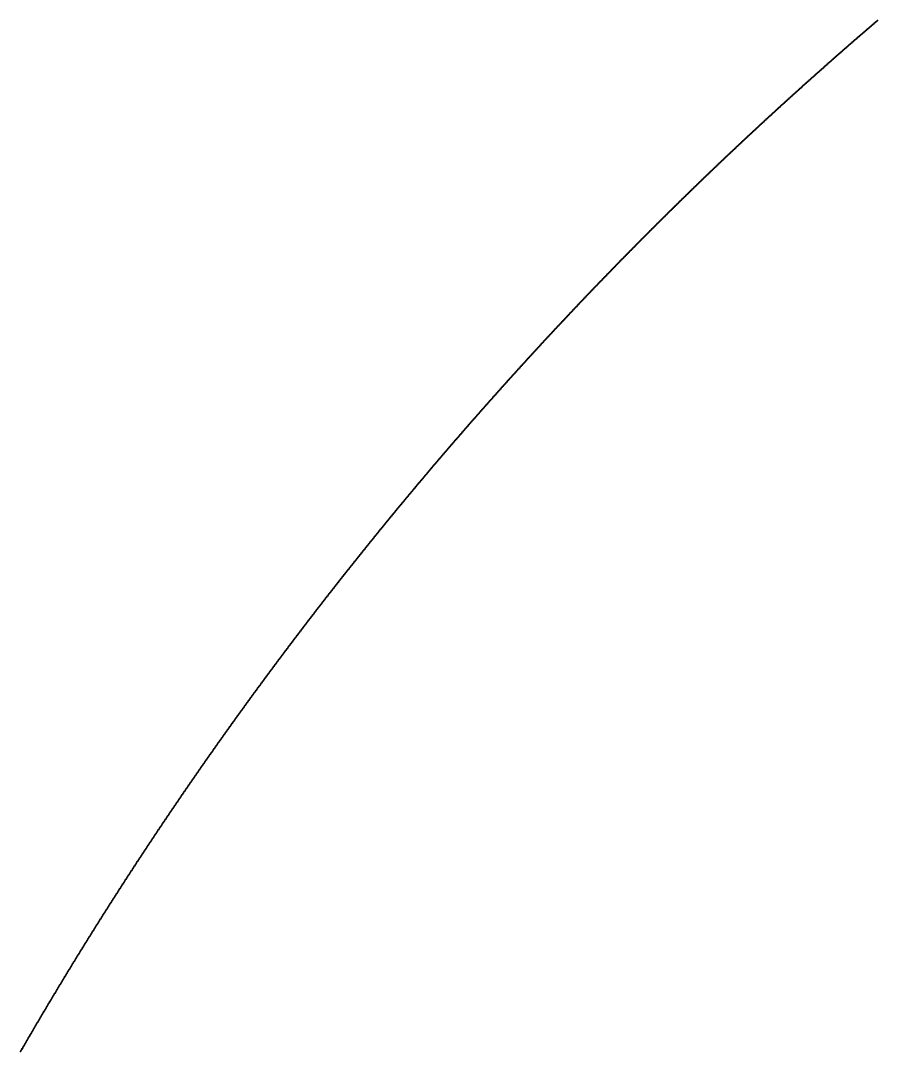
# Model space of a CAD drawing. Header units: metres. Extents: x -42.1 to 42, y -42.1 to 42.
# Drawn here: x -36.46 to -27.36, y 21.02 to 31.96 of the extents above; entities that cross this region are included whole.
import ezdxf

# ---------------------------------------------------------------- set-up
doc = ezdxf.new("R2010")
doc.units = ezdxf.units.M

msp = doc.modelspace()

# ---------------------------------------------------------------- linework, layer by layer
for p in [(-27.369, 31.95), (-27.364, 31.955), (-27.358, 31.96), (-27.497, 31.84), (-27.492, 31.845), (-27.486, 31.85), (-27.481, 31.854), (-27.475, 31.859), (-27.469, 31.864), (-27.464, 31.869), (-27.458, 31.874), (-27.453, 31.878), (-27.447, 31.883), (-27.442, 31.888), (-27.436, 31.893), (-27.43, 31.898), (-27.425, 31.902), (-27.419, 31.907), (-27.414, 31.912), (-27.408, 31.917), (-27.403, 31.921), (-27.397, 31.926), (-27.391, 31.931), (-27.386, 31.936), (-27.38, 31.941), (-27.375, 31.945), (-27.625, 31.73), (-27.619, 31.734), (-27.614, 31.739), (-27.608, 31.744), (-27.603, 31.749), (-27.597, 31.754), (-27.592, 31.758), (-27.586, 31.763), (-27.581, 31.768), (-27.575, 31.773), (-27.57, 31.778), (-27.564, 31.783), (-27.558, 31.787), (-27.553, 31.792), (-27.547, 31.797), (-27.542, 31.802), (-27.536, 31.807), (-27.531, 31.811), (-27.525, 31.816), (-27.52, 31.821), (-27.514, 31.826), (-27.508, 31.831), (-27.503, 31.835), (-27.752, 31.619), (-27.747, 31.623), (-27.741, 31.628), (-27.736, 31.633), (-27.73, 31.638), (-27.725, 31.643), (-27.719, 31.648), (-27.714, 31.652), (-27.708, 31.657), (-27.702, 31.662), (-27.697, 31.667), (-27.691, 31.672), (-27.686, 31.677), (-27.68, 31.681), (-27.675, 31.686), (-27.669, 31.691), (-27.664, 31.696), (-27.658, 31.701), (-27.653, 31.705), (-27.647, 31.71), (-27.642, 31.715), (-27.636, 31.72), (-27.63, 31.725), (-27.873, 31.512), (-27.868, 31.517), (-27.862, 31.522), (-27.857, 31.526), (-27.851, 31.531), (-27.846, 31.536), (-27.84, 31.541), (-27.835, 31.546), (-27.829, 31.551), (-27.824, 31.556), (-27.818, 31.56), (-27.813, 31.565), (-27.807, 31.57), (-27.802, 31.575), (-27.796, 31.58), (-27.791, 31.585), (-27.785, 31.589), (-27.78, 31.594), (-27.774, 31.599), (-27.769, 31.604), (-27.763, 31.609), (-27.758, 31.614), (-28, 31.4), (-27.994, 31.405), (-27.989, 31.41), (-27.983, 31.414), (-27.978, 31.419), (-27.972, 31.424), (-27.967, 31.429), (-27.961, 31.434), (-27.956, 31.439), (-27.95, 31.444), (-27.945, 31.449), (-27.939, 31.453), (-27.934, 31.458), (-27.928, 31.463), (-27.923, 31.468), (-27.917, 31.473), (-27.912, 31.478), (-27.906, 31.483), (-27.901, 31.488), (-27.895, 31.492), (-27.89, 31.497), (-27.884, 31.502), (-27.879, 31.507), (-28.12, 31.292), (-28.115, 31.297), (-28.109, 31.302), (-28.104, 31.307), (-28.098, 31.312), (-28.093, 31.317), (-28.087, 31.322), (-28.082, 31.326), (-28.077, 31.331), (-28.071, 31.336), (-28.066, 31.341), (-28.06, 31.346), (-28.055, 31.351), (-28.049, 31.356), (-28.044, 31.361), (-28.038, 31.366), (-28.033, 31.37), (-28.027, 31.375), (-28.022, 31.38), (-28.016, 31.385), (-28.011, 31.39), (-28.005, 31.395), (-28.24, 31.184), (-28.235, 31.189), (-28.229, 31.194), (-28.224, 31.199), (-28.218, 31.204), (-28.213, 31.209), (-28.208, 31.214), (-28.202, 31.218), (-28.197, 31.223), (-28.191, 31.228), (-28.186, 31.233), (-28.18, 31.238), (-28.175, 31.243), (-28.169, 31.248), (-28.164, 31.253), (-28.158, 31.258), (-28.153, 31.263), (-28.148, 31.268), (-28.142, 31.273), (-28.137, 31.277), (-28.131, 31.282), (-28.126, 31.287), (-28.365, 31.071), (-28.36, 31.075), (-28.354, 31.08), (-28.349, 31.085), (-28.344, 31.09), (-28.338, 31.095), (-28.333, 31.1), (-28.327, 31.105), (-28.322, 31.11), (-28.316, 31.115), (-28.311, 31.12), (-28.306, 31.125), (-28.3, 31.13), (-28.295, 31.135), (-28.289, 31.14), (-28.284, 31.145), (-28.278, 31.15), (-28.273, 31.154), (-28.267, 31.159), (-28.262, 31.164), (-28.257, 31.169), (-28.251, 31.174), (-28.246, 31.179), (-28.484, 30.961), (-28.479, 30.966), (-28.474, 30.971), (-28.468, 30.976), (-28.463, 30.981), (-28.457, 30.986), (-28.452, 30.991), (-28.447, 30.996), (-28.441, 31.001), (-28.436, 31.006), (-28.43, 31.011), (-28.425, 31.016), (-28.42, 31.021), (-28.414, 31.026), (-28.409, 31.031), (-28.403, 31.036), (-28.398, 31.041), (-28.392, 31.046), (-28.387, 31.051), (-28.382, 31.056), (-28.376, 31.061), (-28.371, 31.066), (-28.603, 30.852), (-28.598, 30.857), (-28.592, 30.862), (-28.587, 30.867), (-28.582, 30.872), (-28.576, 30.877), (-28.571, 30.882), (-28.565, 30.887), (-28.56, 30.892), (-28.555, 30.897), (-28.549, 30.902), (-28.544, 30.907), (-28.539, 30.912), (-28.533, 30.917), (-28.528, 30.922), (-28.522, 30.927), (-28.517, 30.932), (-28.512, 30.937), (-28.506, 30.942), (-28.501, 30.947), (-28.495, 30.952), (-28.49, 30.957), (-28.716, 30.747), (-28.711, 30.752), (-28.705, 30.757), (-28.7, 30.762), (-28.695, 30.767), (-28.689, 30.772), (-28.684, 30.777), (-28.679, 30.782), (-28.673, 30.787), (-28.668, 30.792), (-28.662, 30.797), (-28.657, 30.802), (-28.652, 30.807), (-28.646, 30.812), (-28.641, 30.817), (-28.636, 30.822), (-28.63, 30.827), (-28.625, 30.832), (-28.619, 30.837), (-28.614, 30.842), (-28.609, 30.847), (-28.834, 30.637), (-28.829, 30.642), (-28.823, 30.647), (-28.818, 30.652), (-28.813, 30.657), (-28.807, 30.662), (-28.802, 30.667), (-28.797, 30.672), (-28.791, 30.677), (-28.786, 30.682), (-28.781, 30.687), (-28.775, 30.692), (-28.77, 30.697), (-28.764, 30.702), (-28.759, 30.707), (-28.754, 30.712), (-28.748, 30.717), (-28.743, 30.722), (-28.738, 30.727), (-28.732, 30.732), (-28.727, 30.737), (-28.722, 30.742), (-28.952, 30.526), (-28.946, 30.531), (-28.941, 30.536), (-28.936, 30.541), (-28.93, 30.546), (-28.925, 30.551), (-28.92, 30.556), (-28.914, 30.561), (-28.909, 30.566), (-28.904, 30.571), (-28.898, 30.576), (-28.893, 30.581), (-28.888, 30.586), (-28.882, 30.591), (-28.877, 30.596), (-28.872, 30.601), (-28.866, 30.606), (-28.861, 30.611), (-28.856, 30.617), (-28.85, 30.622), (-28.845, 30.627), (-28.839, 30.632), (-29.069, 30.414), (-29.063, 30.42), (-29.058, 30.425), (-29.053, 30.43), (-29.047, 30.435), (-29.042, 30.44), (-29.037, 30.445), (-29.032, 30.45), (-29.026, 30.455), (-29.021, 30.46), (-29.016, 30.465), (-29.01, 30.47), (-29.005, 30.475), (-29, 30.48), (-28.994, 30.485), (-28.989, 30.49), (-28.984, 30.495), (-28.978, 30.501), (-28.973, 30.506), (-28.968, 30.511), (-28.962, 30.516), (-28.957, 30.521), (-29.18, 30.308), (-29.175, 30.313), (-29.169, 30.318), (-29.164, 30.323), (-29.159, 30.328), (-29.154, 30.333), (-29.148, 30.338), (-29.143, 30.343), (-29.138, 30.349), (-29.132, 30.354), (-29.127, 30.359), (-29.122, 30.364), (-29.116, 30.369), (-29.111, 30.374), (-29.106, 30.379), (-29.101, 30.384), (-29.095, 30.389), (-29.09, 30.394), (-29.085, 30.399), (-29.079, 30.404), (-29.074, 30.409), (-29.296, 30.196), (-29.291, 30.201), (-29.286, 30.206), (-29.28, 30.211), (-29.275, 30.216), (-29.27, 30.221), (-29.265, 30.226), (-29.259, 30.231), (-29.254, 30.237), (-29.249, 30.242), (-29.244, 30.247), (-29.238, 30.252), (-29.233, 30.257), (-29.228, 30.262), (-29.222, 30.267), (-29.217, 30.272), (-29.212, 30.277), (-29.207, 30.282), (-29.201, 30.287), (-29.196, 30.293), (-29.191, 30.298), (-29.185, 30.303), (-29.407, 30.088), (-29.402, 30.093), (-29.396, 30.098), (-29.391, 30.104), (-29.386, 30.109), (-29.381, 30.114), (-29.375, 30.119), (-29.37, 30.124), (-29.365, 30.129), (-29.36, 30.134), (-29.354, 30.139), (-29.349, 30.145), (-29.344, 30.15), (-29.338, 30.155), (-29.333, 30.16), (-29.328, 30.165), (-29.323, 30.17), (-29.317, 30.175), (-29.312, 30.18), (-29.307, 30.185), (-29.302, 30.191), (-29.517, 29.98), (-29.512, 29.985), (-29.507, 29.991), (-29.501, 29.996), (-29.496, 30.001), (-29.491, 30.006), (-29.486, 30.011), (-29.48, 30.016), (-29.475, 30.021), (-29.47, 30.027), (-29.465, 30.032), (-29.459, 30.037), (-29.454, 30.042), (-29.449, 30.047), (-29.444, 30.052), (-29.438, 30.057), (-29.433, 30.063), (-29.428, 30.068), (-29.423, 30.073), (-29.417, 30.078), (-29.412, 30.083), (-29.627, 29.872), (-29.622, 29.877), (-29.616, 29.882), (-29.611, 29.887), (-29.606, 29.893), (-29.601, 29.898), (-29.595, 29.903), (-29.59, 29.908), (-29.585, 29.913), (-29.58, 29.918), (-29.575, 29.924), (-29.569, 29.929), (-29.564, 29.934), (-29.559, 29.939), (-29.554, 29.944), (-29.548, 29.949), (-29.543, 29.955), (-29.538, 29.96), (-29.533, 29.965), (-29.527, 29.97), (-29.522, 29.975), (-29.741, 29.758), (-29.736, 29.763), (-29.731, 29.768), (-29.726, 29.774), (-29.721, 29.779), (-29.715, 29.784), (-29.71, 29.789), (-29.705, 29.794), (-29.7, 29.8), (-29.695, 29.805), (-29.689, 29.81), (-29.684, 29.815), (-29.679, 29.82), (-29.674, 29.825), (-29.668, 29.831), (-29.663, 29.836), (-29.658, 29.841), (-29.653, 29.846), (-29.648, 29.851), (-29.642, 29.856), (-29.637, 29.862), (-29.632, 29.867), (-29.85, 29.649), (-29.845, 29.654), (-29.84, 29.659), (-29.835, 29.665), (-29.83, 29.67), (-29.824, 29.675), (-29.819, 29.68), (-29.814, 29.685), (-29.809, 29.691), (-29.804, 29.696), (-29.798, 29.701), (-29.793, 29.706), (-29.788, 29.711), (-29.783, 29.717), (-29.778, 29.722), (-29.773, 29.727), (-29.767, 29.732), (-29.762, 29.737), (-29.757, 29.743), (-29.752, 29.748), (-29.747, 29.753), (-29.959, 29.539), (-29.954, 29.545), (-29.949, 29.55), (-29.943, 29.555), (-29.938, 29.56), (-29.933, 29.566), (-29.928, 29.571), (-29.923, 29.576), (-29.918, 29.581), (-29.912, 29.586), (-29.907, 29.592), (-29.902, 29.597), (-29.897, 29.602), (-29.892, 29.607), (-29.887, 29.613), (-29.881, 29.618), (-29.876, 29.623), (-29.871, 29.628), (-29.866, 29.633), (-29.861, 29.639), (-29.855, 29.644), (-30.067, 29.43), (-30.062, 29.435), (-30.057, 29.44), (-30.052, 29.445), (-30.046, 29.451), (-30.041, 29.456), (-30.036, 29.461), (-30.031, 29.466), (-30.026, 29.471), (-30.021, 29.477), (-30.016, 29.482), (-30.01, 29.487), (-30.005, 29.492), (-30, 29.498), (-29.995, 29.503), (-29.99, 29.508), (-29.985, 29.513), (-29.979, 29.519), (-29.974, 29.524), (-29.969, 29.529), (-29.964, 29.534), (-30.17, 29.325), (-30.164, 29.33), (-30.159, 29.335), (-30.154, 29.34), (-30.149, 29.346), (-30.144, 29.351), (-30.139, 29.356), (-30.134, 29.361), (-30.129, 29.367), (-30.123, 29.372), (-30.118, 29.377), (-30.113, 29.382), (-30.108, 29.388), (-30.103, 29.393), (-30.098, 29.398), (-30.093, 29.403), (-30.088, 29.409), (-30.082, 29.414), (-30.077, 29.419), (-30.072, 29.424), (-30.277, 29.214), (-30.272, 29.219), (-30.267, 29.224), (-30.262, 29.23), (-30.257, 29.235), (-30.251, 29.24), (-30.246, 29.245), (-30.241, 29.251), (-30.236, 29.256), (-30.231, 29.261), (-30.226, 29.267), (-30.221, 29.272), (-30.216, 29.277), (-30.211, 29.282), (-30.205, 29.288), (-30.2, 29.293), (-30.195, 29.298), (-30.19, 29.303), (-30.185, 29.309), (-30.18, 29.314), (-30.175, 29.319), (-30.384, 29.103), (-30.379, 29.108), (-30.374, 29.113), (-30.369, 29.119), (-30.364, 29.124), (-30.358, 29.129), (-30.353, 29.135), (-30.348, 29.14), (-30.343, 29.145), (-30.338, 29.15), (-30.333, 29.156), (-30.328, 29.161), (-30.323, 29.166), (-30.318, 29.172), (-30.313, 29.177), (-30.308, 29.182), (-30.302, 29.187), (-30.297, 29.193), (-30.292, 29.198), (-30.287, 29.203), (-30.282, 29.209), (-30.485, 28.997), (-30.48, 29.002), (-30.475, 29.007), (-30.47, 29.013), (-30.465, 29.018), (-30.46, 29.023), (-30.455, 29.028), (-30.45, 29.034), (-30.445, 29.039), (-30.44, 29.044), (-30.435, 29.05), (-30.43, 29.055), (-30.425, 29.06), (-30.419, 29.066), (-30.414, 29.071), (-30.409, 29.076), (-30.404, 29.082), (-30.399, 29.087), (-30.394, 29.092), (-30.389, 29.097), (-30.592, 28.885), (-30.587, 28.89), (-30.581, 28.895), (-30.576, 28.901), (-30.571, 28.906), (-30.566, 28.911), (-30.561, 28.917), (-30.556, 28.922), (-30.551, 28.927), (-30.546, 28.933), (-30.541, 28.938), (-30.536, 28.943), (-30.531, 28.949), (-30.526, 28.954), (-30.521, 28.959), (-30.516, 28.965), (-30.511, 28.97), (-30.506, 28.975), (-30.501, 28.981), (-30.496, 28.986), (-30.49, 28.991), (-30.692, 28.778), (-30.687, 28.783), (-30.682, 28.789), (-30.677, 28.794), (-30.672, 28.799), (-30.667, 28.805), (-30.662, 28.81), (-30.657, 28.815), (-30.652, 28.821), (-30.647, 28.826), (-30.642, 28.831), (-30.637, 28.837), (-30.632, 28.842), (-30.627, 28.847), (-30.622, 28.853), (-30.617, 28.858), (-30.612, 28.863), (-30.607, 28.869), (-30.602, 28.874), (-30.597, 28.879), (-30.798, 28.665), (-30.793, 28.671), (-30.788, 28.676), (-30.783, 28.681), (-30.778, 28.687), (-30.773, 28.692), (-30.768, 28.697), (-30.763, 28.703), (-30.758, 28.708), (-30.753, 28.714), (-30.748, 28.719), (-30.742, 28.724), (-30.737, 28.73), (-30.732, 28.735), (-30.727, 28.74), (-30.722, 28.746), (-30.717, 28.751), (-30.712, 28.756), (-30.707, 28.762), (-30.702, 28.767), (-30.697, 28.773), (-30.898, 28.558), (-30.893, 28.563), (-30.888, 28.568), (-30.883, 28.574), (-30.878, 28.579), (-30.873, 28.585), (-30.868, 28.59), (-30.863, 28.595), (-30.858, 28.601), (-30.853, 28.606), (-30.848, 28.612), (-30.843, 28.617), (-30.838, 28.622), (-30.833, 28.628), (-30.828, 28.633), (-30.823, 28.638), (-30.818, 28.644), (-30.813, 28.649), (-30.808, 28.655), (-30.803, 28.66), (-30.997, 28.45), (-30.992, 28.455), (-30.987, 28.461), (-30.982, 28.466), (-30.977, 28.471), (-30.972, 28.477), (-30.967, 28.482), (-30.962, 28.488), (-30.957, 28.493), (-30.952, 28.498), (-30.947, 28.504), (-30.942, 28.509), (-30.937, 28.515), (-30.932, 28.52), (-30.927, 28.525), (-30.923, 28.531), (-30.918, 28.536), (-30.913, 28.541), (-30.908, 28.547), (-30.903, 28.552), (-31.101, 28.336), (-31.096, 28.341), (-31.091, 28.347), (-31.086, 28.352), (-31.081, 28.358), (-31.077, 28.363), (-31.072, 28.369), (-31.067, 28.374), (-31.062, 28.379), (-31.057, 28.385), (-31.052, 28.39), (-31.047, 28.396), (-31.042, 28.401), (-31.037, 28.406), (-31.032, 28.412), (-31.027, 28.417), (-31.022, 28.423), (-31.017, 28.428), (-31.012, 28.433), (-31.007, 28.439), (-31.002, 28.444), (-31.2, 28.227), (-31.195, 28.233), (-31.19, 28.238), (-31.185, 28.244), (-31.18, 28.249), (-31.175, 28.255), (-31.171, 28.26), (-31.166, 28.265), (-31.161, 28.271), (-31.156, 28.276), (-31.151, 28.282), (-31.146, 28.287), (-31.141, 28.293), (-31.136, 28.298), (-31.131, 28.303), (-31.126, 28.309), (-31.121, 28.314), (-31.116, 28.32), (-31.111, 28.325), (-31.106, 28.331), (-31.299, 28.118), (-31.294, 28.124), (-31.289, 28.129), (-31.284, 28.135), (-31.279, 28.14), (-31.274, 28.146), (-31.269, 28.151), (-31.264, 28.157), (-31.259, 28.162), (-31.254, 28.167), (-31.249, 28.173), (-31.244, 28.178), (-31.24, 28.184), (-31.235, 28.189), (-31.23, 28.195), (-31.225, 28.2), (-31.22, 28.206), (-31.215, 28.211), (-31.21, 28.216), (-31.205, 28.222), (-31.397, 28.009), (-31.392, 28.014), (-31.387, 28.02), (-31.382, 28.025), (-31.377, 28.031), (-31.372, 28.036), (-31.367, 28.042), (-31.362, 28.047), (-31.357, 28.053), (-31.352, 28.058), (-31.348, 28.064), (-31.343, 28.069), (-31.338, 28.075), (-31.333, 28.08), (-31.328, 28.086), (-31.323, 28.091), (-31.318, 28.097), (-31.313, 28.102), (-31.308, 28.107), (-31.303, 28.113), (-31.494, 27.899), (-31.489, 27.905), (-31.484, 27.91), (-31.48, 27.916), (-31.475, 27.921), (-31.47, 27.927), (-31.465, 27.932), (-31.46, 27.938), (-31.455, 27.943), (-31.45, 27.949), (-31.445, 27.954), (-31.441, 27.96), (-31.436, 27.965), (-31.431, 27.971), (-31.426, 27.976), (-31.421, 27.982), (-31.416, 27.987), (-31.411, 27.993), (-31.406, 27.998), (-31.401, 28.004), (-31.591, 27.789), (-31.587, 27.795), (-31.582, 27.8), (-31.577, 27.806), (-31.572, 27.811), (-31.567, 27.817), (-31.562, 27.822), (-31.557, 27.828), (-31.553, 27.833), (-31.548, 27.839), (-31.543, 27.844), (-31.538, 27.85), (-31.533, 27.855), (-31.528, 27.861), (-31.523, 27.866), (-31.519, 27.872), (-31.514, 27.877), (-31.509, 27.883), (-31.504, 27.888), (-31.499, 27.894), (-31.684, 27.684), (-31.679, 27.69), (-31.674, 27.696), (-31.669, 27.701), (-31.664, 27.707), (-31.659, 27.712), (-31.655, 27.718), (-31.65, 27.723), (-31.645, 27.729), (-31.64, 27.734), (-31.635, 27.74), (-31.63, 27.745), (-31.625, 27.751), (-31.621, 27.756), (-31.616, 27.762), (-31.611, 27.767), (-31.606, 27.773), (-31.601, 27.778), (-31.596, 27.784), (-31.78, 27.574), (-31.775, 27.579), (-31.77, 27.585), (-31.766, 27.59), (-31.761, 27.596), (-31.756, 27.601), (-31.751, 27.607), (-31.746, 27.613), (-31.742, 27.618), (-31.737, 27.624), (-31.732, 27.629), (-31.727, 27.635), (-31.722, 27.64), (-31.717, 27.646), (-31.713, 27.651), (-31.708, 27.657), (-31.703, 27.662), (-31.698, 27.668), (-31.693, 27.673), (-31.688, 27.679), (-31.876, 27.463), (-31.871, 27.468), (-31.867, 27.474), (-31.862, 27.479), (-31.857, 27.485), (-31.852, 27.491), (-31.847, 27.496), (-31.843, 27.502), (-31.838, 27.507), (-31.833, 27.513), (-31.828, 27.518), (-31.823, 27.524), (-31.819, 27.529), (-31.814, 27.535), (-31.809, 27.54), (-31.804, 27.546), (-31.799, 27.552), (-31.795, 27.557), (-31.79, 27.563), (-31.785, 27.568), (-31.972, 27.351), (-31.967, 27.357), (-31.962, 27.363), (-31.958, 27.368), (-31.953, 27.374), (-31.948, 27.379), (-31.943, 27.385), (-31.938, 27.39), (-31.934, 27.396), (-31.929, 27.402), (-31.924, 27.407), (-31.919, 27.413), (-31.915, 27.418), (-31.91, 27.424), (-31.905, 27.429), (-31.9, 27.435), (-31.895, 27.44), (-31.891, 27.446), (-31.886, 27.452), (-31.881, 27.457), (-32.063, 27.245), (-32.058, 27.251), (-32.053, 27.256), (-32.048, 27.262), (-32.044, 27.268), (-32.039, 27.273), (-32.034, 27.279), (-32.029, 27.284), (-32.024, 27.29), (-32.02, 27.296), (-32.015, 27.301), (-32.01, 27.307), (-32.005, 27.312), (-32.001, 27.318), (-31.996, 27.323), (-31.991, 27.329), (-31.986, 27.335), (-31.982, 27.34), (-31.977, 27.346), (-32.158, 27.133), (-32.153, 27.139), (-32.148, 27.144), (-32.143, 27.15), (-32.139, 27.156), (-32.134, 27.161), (-32.129, 27.167), (-32.124, 27.173), (-32.12, 27.178), (-32.115, 27.184), (-32.11, 27.189), (-32.105, 27.195), (-32.101, 27.201), (-32.096, 27.206), (-32.091, 27.212), (-32.086, 27.217), (-32.082, 27.223), (-32.077, 27.229), (-32.072, 27.234), (-32.067, 27.24), (-32.247, 27.027), (-32.243, 27.032), (-32.238, 27.038), (-32.233, 27.043), (-32.229, 27.049), (-32.224, 27.055), (-32.219, 27.06), (-32.214, 27.066), (-32.21, 27.072), (-32.205, 27.077), (-32.2, 27.083), (-32.195, 27.088), (-32.191, 27.094), (-32.186, 27.1), (-32.181, 27.105), (-32.177, 27.111), (-32.172, 27.116), (-32.167, 27.122), (-32.162, 27.128), (-32.342, 26.914), (-32.337, 26.92), (-32.332, 26.925), (-32.328, 26.931), (-32.323, 26.936), (-32.318, 26.942), (-32.313, 26.948), (-32.309, 26.953), (-32.304, 26.959), (-32.299, 26.965), (-32.295, 26.97), (-32.29, 26.976), (-32.285, 26.982), (-32.28, 26.987), (-32.276, 26.993), (-32.271, 26.998), (-32.266, 27.004), (-32.262, 27.01), (-32.257, 27.015), (-32.252, 27.021), (-32.431, 26.807), (-32.426, 26.812), (-32.421, 26.818), (-32.417, 26.824), (-32.412, 26.829), (-32.407, 26.835), (-32.403, 26.841), (-32.398, 26.846), (-32.393, 26.852), (-32.389, 26.857), (-32.384, 26.863), (-32.379, 26.869), (-32.375, 26.874), (-32.37, 26.88), (-32.365, 26.886), (-32.36, 26.891), (-32.356, 26.897), (-32.351, 26.903), (-32.346, 26.908), (-32.52, 26.699), (-32.515, 26.705), (-32.51, 26.71), (-32.506, 26.716), (-32.501, 26.722), (-32.496, 26.727), (-32.492, 26.733), (-32.487, 26.739), (-32.482, 26.744), (-32.478, 26.75), (-32.473, 26.756), (-32.468, 26.761), (-32.464, 26.767), (-32.459, 26.773), (-32.454, 26.778), (-32.45, 26.784), (-32.445, 26.79), (-32.44, 26.795), (-32.435, 26.801), (-32.613, 26.585), (-32.608, 26.591), (-32.603, 26.597), (-32.599, 26.602), (-32.594, 26.608), (-32.589, 26.614), (-32.585, 26.619), (-32.58, 26.625), (-32.576, 26.631), (-32.571, 26.637), (-32.566, 26.642), (-32.562, 26.648), (-32.557, 26.654), (-32.552, 26.659), (-32.548, 26.665), (-32.543, 26.671), (-32.538, 26.676), (-32.534, 26.682), (-32.529, 26.688), (-32.524, 26.693), (-32.701, 26.477), (-32.696, 26.483), (-32.692, 26.489), (-32.687, 26.494), (-32.682, 26.5), (-32.678, 26.506), (-32.673, 26.511), (-32.668, 26.517), (-32.664, 26.523), (-32.659, 26.528), (-32.654, 26.534), (-32.65, 26.54), (-32.645, 26.546), (-32.641, 26.551), (-32.636, 26.557), (-32.631, 26.563), (-32.627, 26.568), (-32.622, 26.574), (-32.617, 26.58), (-32.788, 26.369), (-32.784, 26.374), (-32.779, 26.38), (-32.775, 26.386), (-32.77, 26.392), (-32.765, 26.397), (-32.761, 26.403), (-32.756, 26.409), (-32.752, 26.414), (-32.747, 26.42), (-32.742, 26.426), (-32.738, 26.431), (-32.733, 26.437), (-32.728, 26.443), (-32.724, 26.449), (-32.719, 26.454), (-32.715, 26.46), (-32.71, 26.466), (-32.705, 26.471), (-32.876, 26.26), (-32.871, 26.266), (-32.867, 26.271), (-32.862, 26.277), (-32.857, 26.283), (-32.853, 26.288), (-32.848, 26.294), (-32.844, 26.3), (-32.839, 26.306), (-32.834, 26.311), (-32.83, 26.317), (-32.825, 26.323), (-32.821, 26.329), (-32.816, 26.334), (-32.811, 26.34), (-32.807, 26.346), (-32.802, 26.351), (-32.798, 26.357), (-32.793, 26.363), (-32.963, 26.151), (-32.958, 26.156), (-32.954, 26.162), (-32.949, 26.168), (-32.944, 26.174), (-32.94, 26.179), (-32.935, 26.185), (-32.931, 26.191), (-32.926, 26.197), (-32.922, 26.202), (-32.917, 26.208), (-32.912, 26.214), (-32.908, 26.22), (-32.903, 26.225), (-32.899, 26.231), (-32.894, 26.237), (-32.89, 26.243), (-32.885, 26.248), (-32.88, 26.254), (-33.049, 26.041), (-33.045, 26.047), (-33.04, 26.053), (-33.036, 26.059), (-33.031, 26.064), (-33.027, 26.07), (-33.022, 26.076), (-33.018, 26.082), (-33.013, 26.087), (-33.008, 26.093), (-33.004, 26.099), (-32.999, 26.105), (-32.995, 26.11), (-32.99, 26.116), (-32.986, 26.122), (-32.981, 26.128), (-32.976, 26.133), (-32.972, 26.139), (-32.967, 26.145), (-33.136, 25.932), (-33.131, 25.937), (-33.127, 25.943), (-33.122, 25.949), (-33.118, 25.955), (-33.113, 25.961), (-33.108, 25.966), (-33.104, 25.972), (-33.099, 25.978), (-33.095, 25.984), (-33.09, 25.989), (-33.086, 25.995), (-33.081, 26.001), (-33.077, 26.007), (-33.072, 26.013), (-33.068, 26.018), (-33.063, 26.024), (-33.058, 26.03), (-33.054, 26.036), (-33.222, 25.822), (-33.217, 25.828), (-33.213, 25.833), (-33.208, 25.839), (-33.203, 25.845), (-33.199, 25.851), (-33.194, 25.856), (-33.19, 25.862), (-33.185, 25.868), (-33.181, 25.874), (-33.176, 25.88), (-33.172, 25.885), (-33.167, 25.891), (-33.163, 25.897), (-33.158, 25.903), (-33.154, 25.909), (-33.149, 25.914), (-33.145, 25.92), (-33.14, 25.926), (-33.307, 25.712), (-33.303, 25.717), (-33.298, 25.723), (-33.294, 25.729), (-33.289, 25.735), (-33.285, 25.741), (-33.28, 25.746), (-33.276, 25.752), (-33.271, 25.758), (-33.267, 25.764), (-33.262, 25.77), (-33.258, 25.775), (-33.253, 25.781), (-33.249, 25.787), (-33.244, 25.793), (-33.24, 25.799), (-33.235, 25.804), (-33.231, 25.81), (-33.226, 25.816), (-33.392, 25.601), (-33.388, 25.607), (-33.383, 25.613), (-33.379, 25.618), (-33.374, 25.624), (-33.37, 25.63), (-33.365, 25.636), (-33.361, 25.642), (-33.356, 25.648), (-33.352, 25.653), (-33.347, 25.659), (-33.343, 25.665), (-33.338, 25.671), (-33.334, 25.677), (-33.33, 25.682), (-33.325, 25.688), (-33.321, 25.694), (-33.316, 25.7), (-33.312, 25.706), (-33.473, 25.496), (-33.468, 25.502), (-33.464, 25.508), (-33.459, 25.514), (-33.455, 25.519), (-33.45, 25.525), (-33.446, 25.531), (-33.441, 25.537), (-33.437, 25.543), (-33.432, 25.549), (-33.428, 25.554), (-33.424, 25.56), (-33.419, 25.566), (-33.415, 25.572), (-33.41, 25.578), (-33.406, 25.584), (-33.401, 25.589), (-33.397, 25.595), (-33.557, 25.385), (-33.553, 25.391), (-33.548, 25.397), (-33.544, 25.403), (-33.539, 25.408), (-33.535, 25.414), (-33.53, 25.42), (-33.526, 25.426), (-33.522, 25.432), (-33.517, 25.438), (-33.513, 25.443), (-33.508, 25.449), (-33.504, 25.455), (-33.499, 25.461), (-33.495, 25.467), (-33.49, 25.473), (-33.486, 25.478), (-33.481, 25.484), (-33.477, 25.49), (-33.641, 25.274), (-33.637, 25.279), (-33.632, 25.285), (-33.628, 25.291), (-33.623, 25.297), (-33.619, 25.303), (-33.615, 25.309), (-33.61, 25.315), (-33.606, 25.321), (-33.601, 25.326), (-33.597, 25.332), (-33.592, 25.338), (-33.588, 25.344), (-33.584, 25.35), (-33.579, 25.356), (-33.575, 25.362), (-33.57, 25.367), (-33.566, 25.373), (-33.561, 25.379), (-33.72, 25.168), (-33.716, 25.174), (-33.712, 25.18), (-33.707, 25.185), (-33.703, 25.191), (-33.698, 25.197), (-33.694, 25.203), (-33.69, 25.209), (-33.685, 25.215), (-33.681, 25.221), (-33.676, 25.227), (-33.672, 25.233), (-33.668, 25.238), (-33.663, 25.244), (-33.659, 25.25), (-33.654, 25.256), (-33.65, 25.262), (-33.646, 25.268), (-33.804, 25.056), (-33.799, 25.062), (-33.795, 25.068), (-33.791, 25.074), (-33.786, 25.08), (-33.782, 25.085), (-33.777, 25.091), (-33.773, 25.097), (-33.769, 25.103), (-33.764, 25.109), (-33.76, 25.115), (-33.756, 25.121), (-33.751, 25.127), (-33.747, 25.133), (-33.742, 25.138), (-33.738, 25.144), (-33.734, 25.15), (-33.729, 25.156), (-33.725, 25.162), (-33.882, 24.95), (-33.878, 24.956), (-33.874, 24.962), (-33.869, 24.967), (-33.865, 24.973), (-33.861, 24.979), (-33.856, 24.985), (-33.852, 24.991), (-33.847, 24.997), (-33.843, 25.003), (-33.839, 25.009), (-33.834, 25.015), (-33.83, 25.021), (-33.826, 25.026), (-33.821, 25.032), (-33.817, 25.038), (-33.813, 25.044), (-33.808, 25.05), (-33.965, 24.837), (-33.961, 24.843), (-33.956, 24.849), (-33.952, 24.855), (-33.948, 24.861), (-33.943, 24.867), (-33.939, 24.873), (-33.935, 24.879), (-33.93, 24.885), (-33.926, 24.891), (-33.922, 24.896), (-33.917, 24.902), (-33.913, 24.908), (-33.909, 24.914), (-33.904, 24.92), (-33.9, 24.926), (-33.895, 24.932), (-33.891, 24.938), (-33.887, 24.944), (-34.043, 24.731), (-34.039, 24.736), (-34.034, 24.742), (-34.03, 24.748), (-34.026, 24.754), (-34.021, 24.76), (-34.017, 24.766), (-34.013, 24.772), (-34.008, 24.778), (-34.004, 24.784), (-34, 24.79), (-33.995, 24.796), (-33.991, 24.802), (-33.987, 24.808), (-33.982, 24.814), (-33.978, 24.82), (-33.974, 24.825), (-33.969, 24.831), (-34.125, 24.618), (-34.121, 24.624), (-34.116, 24.629), (-34.112, 24.635), (-34.108, 24.641), (-34.103, 24.647), (-34.099, 24.653), (-34.095, 24.659), (-34.09, 24.665), (-34.086, 24.671), (-34.082, 24.677), (-34.077, 24.683), (-34.073, 24.689), (-34.069, 24.695), (-34.065, 24.701), (-34.06, 24.707), (-34.056, 24.713), (-34.052, 24.719), (-34.047, 24.725), (-34.202, 24.51), (-34.198, 24.516), (-34.194, 24.522), (-34.189, 24.528), (-34.185, 24.534), (-34.181, 24.54), (-34.176, 24.546), (-34.172, 24.552), (-34.168, 24.558), (-34.164, 24.564), (-34.159, 24.57), (-34.155, 24.576), (-34.151, 24.582), (-34.146, 24.588), (-34.142, 24.594), (-34.138, 24.6), (-34.133, 24.606), (-34.129, 24.612), (-34.279, 24.403), (-34.275, 24.409), (-34.27, 24.415), (-34.266, 24.421), (-34.262, 24.427), (-34.258, 24.433), (-34.253, 24.439), (-34.249, 24.445), (-34.245, 24.451), (-34.241, 24.457), (-34.236, 24.463), (-34.232, 24.469), (-34.228, 24.474), (-34.224, 24.48), (-34.219, 24.486), (-34.215, 24.492), (-34.211, 24.498), (-34.206, 24.504), (-34.36, 24.289), (-34.356, 24.295), (-34.351, 24.301), (-34.347, 24.307), (-34.343, 24.313), (-34.339, 24.319), (-34.334, 24.325), (-34.33, 24.331), (-34.326, 24.337), (-34.322, 24.343), (-34.317, 24.349), (-34.313, 24.355), (-34.309, 24.361), (-34.305, 24.367), (-34.3, 24.373), (-34.296, 24.379), (-34.292, 24.385), (-34.288, 24.391), (-34.283, 24.397), (-34.436, 24.181), (-34.432, 24.187), (-34.428, 24.193), (-34.423, 24.199), (-34.419, 24.205), (-34.415, 24.211), (-34.411, 24.217), (-34.406, 24.223), (-34.402, 24.229), (-34.398, 24.235), (-34.394, 24.241), (-34.39, 24.247), (-34.385, 24.253), (-34.381, 24.259), (-34.377, 24.265), (-34.373, 24.271), (-34.368, 24.277), (-34.364, 24.283), (-34.512, 24.073), (-34.508, 24.079), (-34.504, 24.085), (-34.499, 24.091), (-34.495, 24.097), (-34.491, 24.103), (-34.487, 24.109), (-34.482, 24.115), (-34.478, 24.121), (-34.474, 24.127), (-34.47, 24.133), (-34.466, 24.139), (-34.461, 24.145), (-34.457, 24.151), (-34.453, 24.157), (-34.449, 24.163), (-34.445, 24.169), (-34.44, 24.175), (-34.587, 23.964), (-34.583, 23.97), (-34.579, 23.976), (-34.575, 23.982), (-34.571, 23.988), (-34.567, 23.994), (-34.562, 24.001), (-34.558, 24.007), (-34.554, 24.013), (-34.55, 24.019), (-34.546, 24.025), (-34.541, 24.031), (-34.537, 24.037), (-34.533, 24.043), (-34.529, 24.049), (-34.525, 24.055), (-34.52, 24.061), (-34.516, 24.067), (-34.663, 23.856), (-34.659, 23.862), (-34.654, 23.868), (-34.65, 23.874), (-34.646, 23.88), (-34.642, 23.886), (-34.638, 23.892), (-34.633, 23.898), (-34.629, 23.904), (-34.625, 23.91), (-34.621, 23.916), (-34.617, 23.922), (-34.613, 23.928), (-34.608, 23.934), (-34.604, 23.94), (-34.6, 23.946), (-34.596, 23.952), (-34.592, 23.958), (-34.742, 23.741), (-34.738, 23.747), (-34.733, 23.753), (-34.729, 23.759), (-34.725, 23.765), (-34.721, 23.771), (-34.717, 23.777), (-34.713, 23.783), (-34.708, 23.789), (-34.704, 23.795), (-34.7, 23.801), (-34.696, 23.807), (-34.692, 23.813), (-34.688, 23.819), (-34.683, 23.825), (-34.679, 23.831), (-34.675, 23.837), (-34.671, 23.844), (-34.667, 23.85), (-34.816, 23.631), (-34.812, 23.637), (-34.808, 23.644), (-34.804, 23.65), (-34.8, 23.656), (-34.796, 23.662), (-34.791, 23.668), (-34.787, 23.674), (-34.783, 23.68), (-34.779, 23.686), (-34.775, 23.692), (-34.771, 23.698), (-34.767, 23.704), (-34.762, 23.71), (-34.758, 23.716), (-34.754, 23.722), (-34.75, 23.728), (-34.746, 23.735), (-34.89, 23.522), (-34.886, 23.528), (-34.882, 23.534), (-34.878, 23.54), (-34.874, 23.546), (-34.87, 23.552), (-34.866, 23.558), (-34.862, 23.565), (-34.857, 23.571), (-34.853, 23.577), (-34.849, 23.583), (-34.845, 23.589), (-34.841, 23.595), (-34.837, 23.601), (-34.833, 23.607), (-34.829, 23.613), (-34.824, 23.619), (-34.82, 23.625), (-34.964, 23.412), (-34.96, 23.418), (-34.956, 23.425), (-34.952, 23.431), (-34.948, 23.437), (-34.944, 23.443), (-34.94, 23.449), (-34.935, 23.455), (-34.931, 23.461), (-34.927, 23.467), (-34.923, 23.473), (-34.919, 23.479), (-34.915, 23.485), (-34.911, 23.492), (-34.907, 23.498), (-34.903, 23.504), (-34.899, 23.51), (-34.894, 23.516), (-35.034, 23.309), (-35.029, 23.315), (-35.025, 23.321), (-35.021, 23.327), (-35.017, 23.333), (-35.013, 23.339), (-35.009, 23.345), (-35.005, 23.351), (-35.001, 23.357), (-34.997, 23.363), (-34.993, 23.37), (-34.989, 23.376), (-34.985, 23.382), (-34.98, 23.388), (-34.976, 23.394), (-34.972, 23.4), (-34.968, 23.406), (-35.107, 23.198), (-35.103, 23.205), (-35.099, 23.211), (-35.094, 23.217), (-35.09, 23.223), (-35.086, 23.229), (-35.082, 23.235), (-35.078, 23.241), (-35.074, 23.247), (-35.07, 23.253), (-35.066, 23.26), (-35.062, 23.266), (-35.058, 23.272), (-35.054, 23.278), (-35.05, 23.284), (-35.046, 23.29), (-35.042, 23.296), (-35.038, 23.302), (-35.179, 23.088), (-35.175, 23.094), (-35.171, 23.1), (-35.167, 23.106), (-35.163, 23.113), (-35.159, 23.119), (-35.155, 23.125), (-35.151, 23.131), (-35.147, 23.137), (-35.143, 23.143), (-35.139, 23.149), (-35.135, 23.156), (-35.131, 23.162), (-35.127, 23.168), (-35.123, 23.174), (-35.119, 23.18), (-35.115, 23.186), (-35.111, 23.192), (-35.252, 22.977), (-35.248, 22.984), (-35.244, 22.99), (-35.24, 22.996), (-35.236, 23.002), (-35.232, 23.008), (-35.228, 23.014), (-35.224, 23.021), (-35.22, 23.027), (-35.216, 23.033), (-35.212, 23.039), (-35.208, 23.045), (-35.204, 23.051), (-35.2, 23.057), (-35.196, 23.064), (-35.192, 23.07), (-35.187, 23.076), (-35.183, 23.082), (-35.324, 22.867), (-35.32, 22.873), (-35.316, 22.879), (-35.312, 22.885), (-35.308, 22.891), (-35.304, 22.897), (-35.3, 22.904), (-35.296, 22.91), (-35.292, 22.916), (-35.288, 22.922), (-35.284, 22.928), (-35.28, 22.934), (-35.276, 22.941), (-35.272, 22.947), (-35.268, 22.953), (-35.264, 22.959), (-35.26, 22.965), (-35.256, 22.971), (-35.392, 22.762), (-35.388, 22.768), (-35.384, 22.774), (-35.38, 22.78), (-35.376, 22.787), (-35.372, 22.793), (-35.368, 22.799), (-35.364, 22.805), (-35.36, 22.811), (-35.356, 22.817), (-35.352, 22.824), (-35.348, 22.83), (-35.344, 22.836), (-35.34, 22.842), (-35.336, 22.848), (-35.332, 22.854), (-35.328, 22.861), (-35.463, 22.651), (-35.459, 22.657), (-35.455, 22.663), (-35.451, 22.669), (-35.447, 22.675), (-35.443, 22.682), (-35.439, 22.688), (-35.435, 22.694), (-35.431, 22.7), (-35.427, 22.706), (-35.424, 22.712), (-35.42, 22.719), (-35.416, 22.725), (-35.412, 22.731), (-35.408, 22.737), (-35.404, 22.743), (-35.4, 22.749), (-35.396, 22.756), (-35.534, 22.539), (-35.53, 22.545), (-35.526, 22.552), (-35.522, 22.558), (-35.518, 22.564), (-35.515, 22.57), (-35.511, 22.576), (-35.507, 22.583), (-35.503, 22.589), (-35.499, 22.595), (-35.495, 22.601), (-35.491, 22.607), (-35.487, 22.613), (-35.483, 22.62), (-35.479, 22.626), (-35.475, 22.632), (-35.471, 22.638), (-35.467, 22.644), (-35.601, 22.434), (-35.597, 22.44), (-35.593, 22.446), (-35.589, 22.452), (-35.585, 22.458), (-35.581, 22.465), (-35.577, 22.471), (-35.574, 22.477), (-35.57, 22.483), (-35.566, 22.49), (-35.562, 22.496), (-35.558, 22.502), (-35.554, 22.508), (-35.55, 22.514), (-35.546, 22.521), (-35.542, 22.527), (-35.538, 22.533), (-35.671, 22.322), (-35.668, 22.328), (-35.664, 22.334), (-35.66, 22.34), (-35.656, 22.347), (-35.652, 22.353), (-35.648, 22.359), (-35.644, 22.365), (-35.64, 22.372), (-35.636, 22.378), (-35.632, 22.384), (-35.628, 22.39), (-35.625, 22.396), (-35.621, 22.403), (-35.617, 22.409), (-35.613, 22.415), (-35.609, 22.421), (-35.605, 22.427), (-35.741, 22.21), (-35.738, 22.216), (-35.734, 22.222), (-35.73, 22.228), (-35.726, 22.235), (-35.722, 22.241), (-35.718, 22.247), (-35.714, 22.253), (-35.71, 22.26), (-35.706, 22.266), (-35.703, 22.272), (-35.699, 22.278), (-35.695, 22.284), (-35.691, 22.291), (-35.687, 22.297), (-35.683, 22.303), (-35.679, 22.309), (-35.675, 22.316), (-35.807, 22.104), (-35.803, 22.11), (-35.8, 22.116), (-35.796, 22.122), (-35.792, 22.129), (-35.788, 22.135), (-35.784, 22.141), (-35.78, 22.147), (-35.776, 22.154), (-35.772, 22.16), (-35.769, 22.166), (-35.765, 22.172), (-35.761, 22.178), (-35.757, 22.185), (-35.753, 22.191), (-35.749, 22.197), (-35.745, 22.203), (-35.877, 21.991), (-35.873, 21.997), (-35.869, 22.004), (-35.865, 22.01), (-35.861, 22.016), (-35.857, 22.022), (-35.854, 22.029), (-35.85, 22.035), (-35.846, 22.041), (-35.842, 22.047), (-35.838, 22.054), (-35.834, 22.06), (-35.83, 22.066), (-35.827, 22.072), (-35.823, 22.079), (-35.819, 22.085), (-35.815, 22.091), (-35.811, 22.097), (-35.942, 21.885), (-35.938, 21.891), (-35.934, 21.897), (-35.93, 21.903), (-35.926, 21.91), (-35.923, 21.916), (-35.919, 21.922), (-35.915, 21.928), (-35.911, 21.935), (-35.907, 21.941), (-35.903, 21.947), (-35.9, 21.953), (-35.896, 21.96), (-35.892, 21.966), (-35.888, 21.972), (-35.884, 21.978), (-35.88, 21.985), (-36.01, 21.772), (-36.007, 21.778), (-36.003, 21.784), (-35.999, 21.79), (-35.995, 21.797), (-35.991, 21.803), (-35.988, 21.809), (-35.984, 21.816), (-35.98, 21.822), (-35.976, 21.828), (-35.972, 21.834), (-35.969, 21.841), (-35.965, 21.847), (-35.961, 21.853), (-35.957, 21.859), (-35.953, 21.866), (-35.949, 21.872), (-35.946, 21.878), (-36.075, 21.665), (-36.071, 21.671), (-36.067, 21.677), (-36.064, 21.684), (-36.06, 21.69), (-36.056, 21.696), (-36.052, 21.702), (-36.048, 21.709), (-36.045, 21.715), (-36.041, 21.721), (-36.037, 21.728), (-36.033, 21.734), (-36.029, 21.74), (-36.026, 21.746), (-36.022, 21.753), (-36.018, 21.759), (-36.014, 21.765), (-36.139, 21.558), (-36.135, 21.564), (-36.132, 21.57), (-36.128, 21.577), (-36.124, 21.583), (-36.12, 21.589), (-36.117, 21.595), (-36.113, 21.602), (-36.109, 21.608), (-36.105, 21.614), (-36.101, 21.621), (-36.098, 21.627), (-36.094, 21.633), (-36.09, 21.639), (-36.086, 21.646), (-36.083, 21.652), (-36.079, 21.658), (-36.207, 21.444), (-36.203, 21.45), (-36.199, 21.457), (-36.196, 21.463), (-36.192, 21.469), (-36.188, 21.476), (-36.184, 21.482), (-36.181, 21.488), (-36.177, 21.495), (-36.173, 21.501), (-36.169, 21.507), (-36.165, 21.513), (-36.162, 21.52), (-36.158, 21.526), (-36.154, 21.532), (-36.15, 21.539), (-36.147, 21.545), (-36.143, 21.551), (-36.27, 21.337), (-36.267, 21.343), (-36.263, 21.349), (-36.259, 21.356), (-36.255, 21.362), (-36.252, 21.368), (-36.248, 21.374), (-36.244, 21.381), (-36.24, 21.387), (-36.237, 21.393), (-36.233, 21.4), (-36.229, 21.406), (-36.226, 21.412), (-36.222, 21.419), (-36.218, 21.425), (-36.214, 21.431), (-36.211, 21.438), (-36.334, 21.229), (-36.33, 21.235), (-36.326, 21.242), (-36.322, 21.248), (-36.319, 21.254), (-36.315, 21.261), (-36.311, 21.267), (-36.308, 21.273), (-36.304, 21.28), (-36.3, 21.286), (-36.296, 21.292), (-36.293, 21.299), (-36.289, 21.305), (-36.285, 21.311), (-36.282, 21.318), (-36.278, 21.324), (-36.274, 21.33), (-36.396, 21.121), (-36.393, 21.127), (-36.389, 21.134), (-36.385, 21.14), (-36.382, 21.146), (-36.378, 21.153), (-36.374, 21.159), (-36.371, 21.165), (-36.367, 21.172), (-36.363, 21.178), (-36.359, 21.185), (-36.356, 21.191), (-36.352, 21.197), (-36.348, 21.204), (-36.345, 21.21), (-36.341, 21.216), (-36.337, 21.223), (-36.455, 21.019), (-36.452, 21.026), (-36.448, 21.032), (-36.444, 21.038), (-36.441, 21.045), (-36.437, 21.051), (-36.433, 21.058), (-36.43, 21.064), (-36.426, 21.07), (-36.422, 21.077), (-36.419, 21.083), (-36.415, 21.089), (-36.411, 21.096), (-36.408, 21.102), (-36.404, 21.108), (-36.4, 21.115)]:
    msp.add_point(p)

doc.saveas('drawing.dxf')
